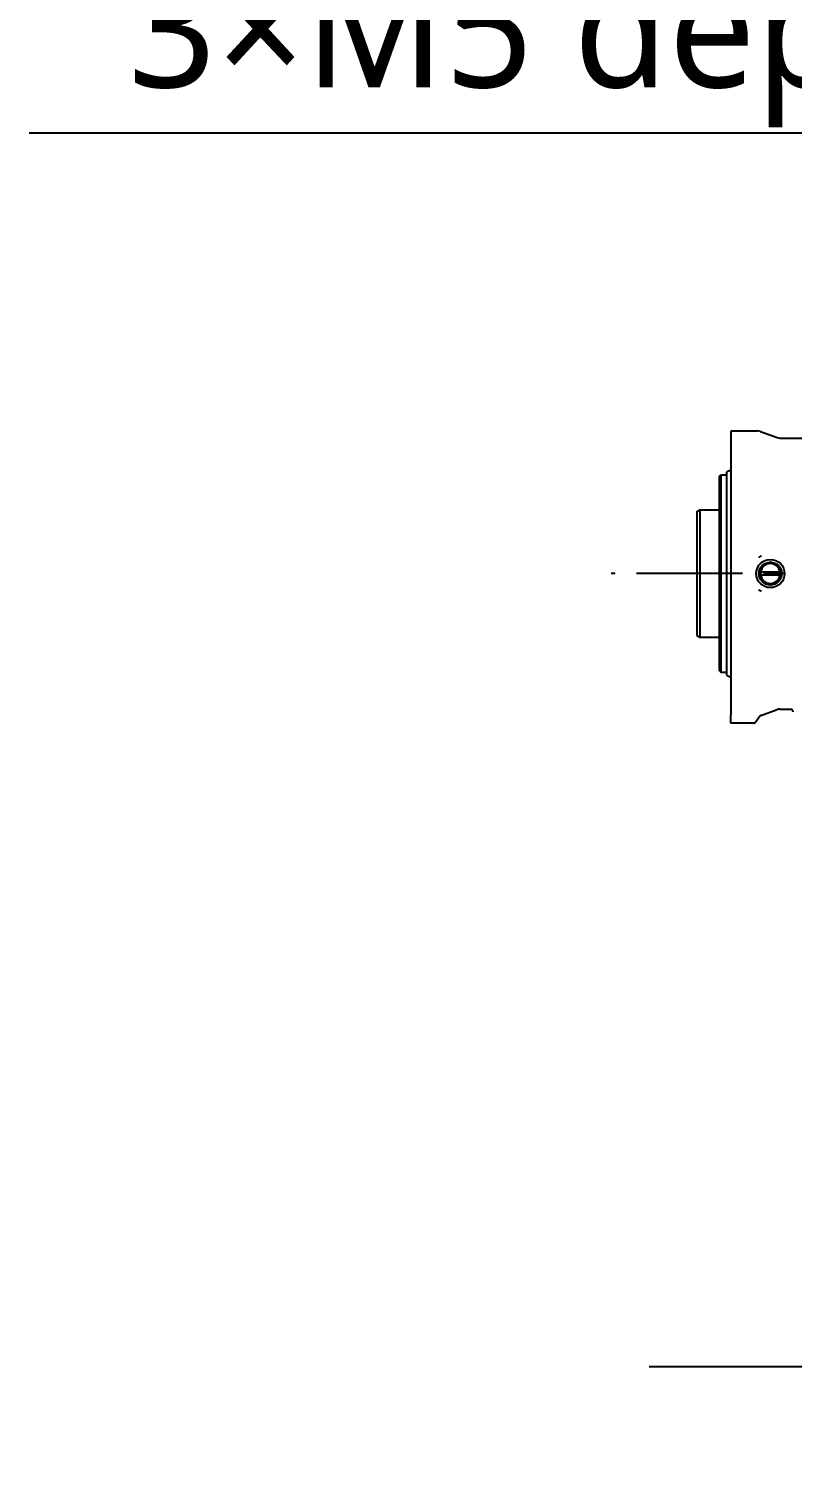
# Model space of a CAD drawing. Header units: millimetres. Extents: x 5828 to 6704, y 123 to 421.
# Drawn here: x 6383.63 to 6397.15, y 300.82 to 326.53 of the extents above; entities that cross this region are included whole.
import ezdxf
from ezdxf import colors
from ezdxf.entities.mleader import LeaderData, LeaderLine
from ezdxf.math import Vec2, Vec3

# ---------------------------------------------------------------- set-up
doc = ezdxf.new("R2010")
doc.units = ezdxf.units.MM
doc.linetypes.add('CENTER', pattern=[0.6, 0.375, -0.075, 0.075, -0.075])
doc.layers.add('中心线', color=7, linetype='Continuous')
doc.layers.add('外形图', color=7, linetype='Continuous')
doc.styles.add('微软雅黑', font='msyh.ttc', dxfattribs={"height": 2.1})

msp = doc.modelspace()

# ---------------------------------------------------------------- linework, layer by layer
at = {"layer": '中心线', "linetype": 'CENTER', "ltscale": 5}
msp.add_line((6456.2586, 316.891), (6393.9368, 316.891), dxfattribs=at)
at = {"layer": '外形图', "linetype": 'Continuous'}
for p, q in [((6396.0546, 319.4094), (6396.0546, 314.382)), ((6396.0796, 319.4161), (6396.5281, 319.4161)), ((6396.5794, 319.407), (6396.8732, 319.3001)), ((6396.9245, 319.2911), (6397.7581, 319.2911)), ((6395.8546, 318.6161), (6395.8796, 318.6411)), ((6395.8796, 318.6411), (6395.8796, 315.1439)), ((6395.8796, 318.6411), (6395.9646, 318.6411)), ((6395.9796, 318.6849), (6395.9796, 315.0972)), ((6395.9882, 318.6985), (6396.0546, 318.7294)), ((6395.8546, 315.1689), (6395.8546, 318.6161)), ((6395.4546, 317.9872), (6395.5046, 318.0161)), ((6395.4546, 317.9872), (6395.4546, 315.7949)), ((6395.5046, 318.0161), (6395.5046, 315.766)), ((6395.5046, 318.0161), (6395.8396, 318.0161)), ((6396.7546, 317.0931), (6396.5796, 316.9921)), ((6396.9296, 316.9921), (6396.7546, 317.0931)), ((6396.5796, 316.9921), (6396.5796, 316.79)), ((6396.5796, 316.921), (6396.9296, 316.921)), ((6396.9296, 316.861), (6396.5796, 316.861)), ((6396.9296, 316.79), (6396.9296, 316.9921)), ((6396.5796, 316.79), (6396.7546, 316.689)), ((6396.7546, 316.689), (6396.9296, 316.79)), ((6395.4546, 315.7949), (6395.5046, 315.766)), ((6395.5046, 315.766), (6395.8396, 315.766)), ((6395.8546, 315.1689), (6395.8629, 315.1606)), ((6395.8629, 315.1606), (6395.8712, 315.1522)), ((6395.8712, 315.1522), (6395.8796, 315.1439)), ((6395.8796, 315.1439), (6395.9646, 315.1439)), ((6395.9882, 315.0836), (6396.0546, 315.0527)), ((6396.0546, 314.2429), (6396.0546, 314.382)), ((6396.5743, 314.3688), (6396.4841, 314.2471)), ((6396.5858, 314.3774), (6396.8731, 314.4819)), ((6396.9244, 314.491), (6397.1046, 314.491)), ((6396.3296, 314.2429), (6396.0546, 314.2429)), ((6396.4247, 314.2412), (6396.4296, 314.241)), ((6396.472, 314.241), (6396.4296, 314.241))]:
    msp.add_line(p, q, dxfattribs=at)
msp.add_lwpolyline([(6397.1046, 314.491), (6397.1237, 314.4872), (6397.1395, 314.4768), (6397.1503, 314.4613), (6397.1546, 314.441)], dxfattribs=at)
for radius in [0.25, 0.2021]:
    msp.add_circle((6396.7546, 316.891), radius, dxfattribs=at)
for centre, radius, start, end in [((6396.0796, 319.3661), 0.05, 90, 120), ((6396.5281, 319.2661), 0.15, 70, 90), ((6396.9245, 319.4411), 0.15, 250, 270), ((6395.9646, 318.6561), 0.015, 270, 0), ((6395.9946, 318.6849), 0.015, 115, 180), ((6395.8396, 318.0311), 0.015, 270, 0), ((6396.7649, 316.8784), 0.3674, 120.35421, 127.12139), ((6396.7667, 316.8755), 0.3709, 118.52611, 120.35803), ((6396.7674, 316.8741), 0.3724, 117.8336, 118.52665), ((6396.7546, 316.891), 0.175, 9.87089, 170.12911), ((6396.7546, 316.891), 0.175, 189.87089, 350.12911), ((6396.7651, 316.9039), 0.3678, 232.88122, 240.33469), ((6396.7672, 316.9076), 0.372, 240.33113, 242.16637), ((6395.8396, 315.751), 0.015, 0, 90), ((6395.9646, 315.129), 0.0149, 22.72957, 67.63063), ((6395.9946, 315.0972), 0.015, 180, 245), ((6396.5944, 314.3539), 0.025, 110, 143.45173), ((6396.9244, 314.341), 0.15, 89.99882, 110), ((6396.3295, 311.5893), 2.6536, 89.33613, 89.99935), ((6396.3301, 311.6386), 2.6043, 89.19439, 89.33645), ((6396.3294, 311.582), 2.6609, 88.73237, 89.19505), ((6396.3295, 311.5924), 2.6505, 88.3885, 88.73122), ((6396.3286, 311.5579), 2.685, 88.25393, 88.38923), ((6396.3309, 311.6321), 2.6107, 88.06093, 88.25497), ((6396.3276, 311.5374), 2.7056, 87.94224, 88.05876), ((6396.472, 314.256), 0.015, 270, 323.45173)]:
    msp.add_arc(centre, radius, start, end, dxfattribs=at)
for points in [[(6395.9646, 315.1439), (6395.9665, 315.1439), (6395.9685, 315.1435), (6395.9703, 315.1427)], [(6395.9784, 315.1347), (6395.9792, 315.1328), (6395.9796, 315.1308), (6395.9796, 315.1289)], [(6395.9796, 315.1289), (6395.9796, 315.1308), (6395.9792, 315.1328), (6395.9784, 315.1347)]]:
    msp.add_open_spline(points, degree=3, dxfattribs=at)

# ---------------------------------------------------------------- leaders
at = {"layer": '外形图'}
ml = msp.add_multileader_mtext('Standard', dxfattribs=at)
ml.set_content('3×M5{\\A1;\\C256; depth12}', style='微软雅黑')
ml.set_leader_properties()
ml.build(insert=Vec2(0, 0))
ml.multileader.update_dxf_attribs({"text_left_attachment_type": 5, "text_right_attachment_type": 5, "dogleg_length": 0.1667, "arrow_head_size": 1.7})
ctx = ml.context
ctx.base_point, ctx.char_height, ctx.arrow_head_size, ctx.landing_gap_size, ctx.plane_origin = Vec3(6384.0147, 324.6928), 2.1, 1.7, 0.3333, Vec3(6409.4047, 316.241)
ctx.left_attachment, ctx.right_attachment, ctx.text_align_type = 5, 5, 2
notes = []
notes.append((ctx, [(0, (1, 1, 0), (6404.4828, 324.6928), (-1, 0), 0.1667, [(0, [(6409.4047, 317.541)], 0, [])])]))
ctx.mtext.insert, ctx.mtext.alignment, ctx.mtext.flow_direction = Vec3(6403.9828, 327.6022), 3, 5
ml = msp.add_multileader_mtext('Standard', dxfattribs=at)
ml.set_content('\\A1;2×{\\C256;Φ}13 H7({\\H0.7x;\\S+0.018^ 0;}) trough   ', style='微软雅黑')
ml.set_leader_properties()
ml.build(insert=Vec2(0, 0))
ml.multileader.update_dxf_attribs({"text_left_attachment_type": 5, "text_right_attachment_type": 5, "dogleg_length": 1.6667, "arrow_head_size": 1.7})
ctx = ml.context
ctx.base_point, ctx.char_height, ctx.arrow_head_size, ctx.landing_gap_size, ctx.plane_origin = Vec3(6396.4703, 302.839), 2.1, 1.7, 0.4167, Vec3(6505.673, 323.8789)
ctx.left_attachment, ctx.right_attachment, ctx.text_align_type = 5, 5, 2
notes.append((ctx, [(0, (1, 1, 0), (6430.3873, 302.839), (-1, 0), 1.6667, [(0, [(6435.9551, 312.191)], 0, [])])]))
ctx.mtext.insert, ctx.mtext.width, ctx.mtext.alignment, ctx.mtext.flow_direction = Vec3(6428.304, 307.0816), 33.362532, 3, 5
for ctx, leaders in notes:
    for number, flags, end, landing, length, lines in leaders:
        leader = LeaderData()
        leader.index, (leader.has_last_leader_line, leader.has_dogleg_vector, leader.attachment_direction) = number, flags
        leader.last_leader_point, leader.dogleg_vector, leader.dogleg_length = Vec3(end), Vec3(landing), length
        for number, points, colour, breaks in lines:
            line = LeaderLine()
            line.index, line.vertices, line.color, line.breaks = number, Vec3.list(points), colors.encode_raw_color(colour), breaks
            leader.lines.append(line)
        ctx.leaders.append(leader)

doc.saveas('drawing.dxf')
